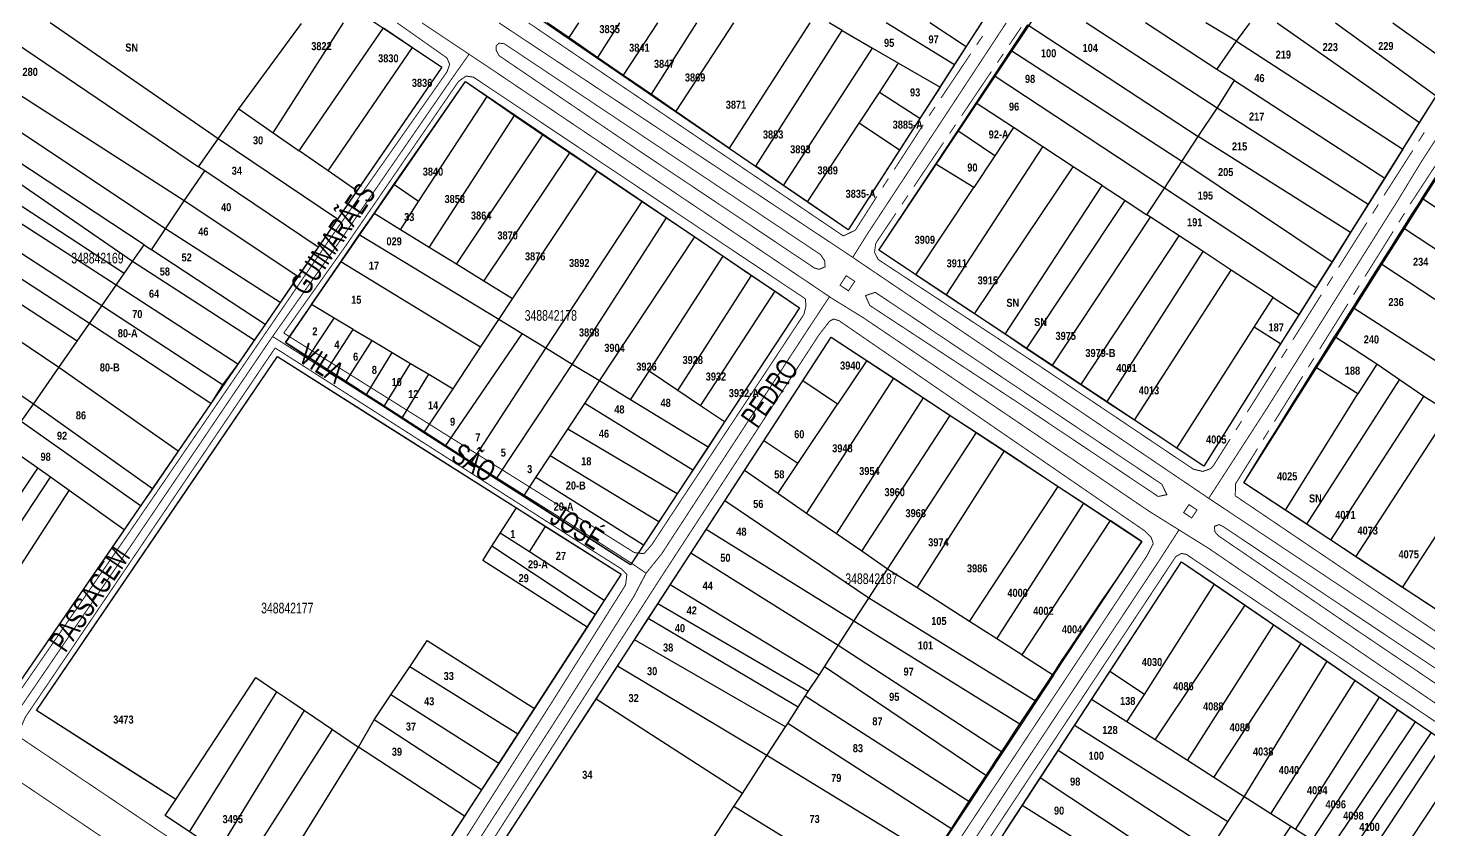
# Model space of a CAD drawing. Extents: x 203136 to 205923, y 4839890 to 4842982.
# Drawn here: x 204999.4 to 205261.9, y 4840898.2 to 4841048.4 of the extents above; entities that cross this region are included whole.
import ezdxf
from ezdxf.enums import TextEntityAlignment as Align

# ---------------------------------------------------------------- set-up
doc = ezdxf.new("R2010")
doc.units = 0
doc.header["$LTSCALE"] = 1.5
doc.header["$MEASUREMENT"] = 0
doc.linetypes.add('TRACO_13', pattern=[8, 5, -1, 1, -1])
for name, color, linetype in [('CD_MALHA_LOTES', 40, 'CONTINUOUS'), ('CD_TXT_QUADRA', 7, 'CONTINUOUS'), ('RU-QUADRAS', 210, 'CONTINUOUS'), ('SV-EIXO-RUA-N-PAV', 6, 'CONTINUOUS'), ('SV-EIXO-RUA-PAV', 20, 'CONTINUOUS'), ('SV-RUA-NAO-PAV-S-GUIA-C-GUIA', 7, 'CONTINUOUS'), ('SV-RUA-PAVIM-S-GUIA-C-GUIA', 7, 'CONTINUOUS'), ('SV-TXT-RUA-N-PAV-S-GUIA-C-GUIA', 7, 'CONTINUOUS'), ('SV-TXT-RUA-PAV-S-GUIA-C-GUIA', 7, 'CONTINUOUS'), ('Th_NmrPort', 1, 'CONTINUOUS')]:
    doc.layers.add(name, color=color, linetype=linetype)
doc.styles.add('3488-42-2D_TXTB$0$ARIAL', font='ARIAL.TTF')
doc.styles.add('ARIAL', font='ARIAL.TTF')
doc.styles.get("Standard").update_dxf_attribs({"font": 'swisscbo.ttf'})

msp = doc.modelspace()

# ---------------------------------------------------------------- linework, layer by layer
at = {"layer": 'CD_MALHA_LOTES', "linetype": 'Continuous', "flags": 128}
for points in [[(205034.98, 4841027.62), (205003.51, 4841049.36)], [(205038.88, 4841033.22), (205050.59, 4841049.25)], [(205045.28, 4841028.78), (205058.51, 4841049.34)], [(205050.19, 4841025.38), (205066, 4841048.44)], [(205066, 4841048.44), (205071.44, 4841044.76)], [(205096.65, 4841049.4), (205100.76, 4841046.58)], [(205100.76, 4841046.58), (205102.6, 4841049.34)], [(205106.13, 4841042.88), (205110.24, 4841049.34)], [(205110.96, 4841039.56), (205117.38, 4841049.34)], [(205116.18, 4841035.96), (205124.68, 4841049.34)], [(205131.54, 4841049.34), (205120.78, 4841032.79)], [(205130.82, 4841025.88), (205145.92, 4841049.34)], [(205135.74, 4841022.49), (205151.93, 4841047.91)], [(205151.93, 4841047.91), (205149.46, 4841049.34)], [(205151.93, 4841047.91), (205157.62, 4841044.62)], [(205172.99, 4841041.47), (205160.15, 4841049.34)], [(205175.19, 4841044.86), (205168.36, 4841049.34)], [(205175.19, 4841044.86), (205178.08, 4841049.34)], [(205183.55, 4841044.16), (205186.69, 4841048.98)], [(205186.69, 4841048.98), (205218.63, 4841028.08)], [(205222.17, 4841033.34), (205197.68, 4841049.34)], [(205222.12, 4841040.64), (205208.77, 4841049.34)], [(205225.81, 4841045.9), (205220.059372, 4841049.364354)], [(205225.81, 4841045.9), (205228.29, 4841049.31)], [(205233.44, 4841049.37), (205260.14, 4841030.69)], [(205263.21, 4841035.59), (205244.35, 4841049.31)], [(205255.09, 4841049.37), (205266.68, 4841041.13)], [(204995.06, 4841046.92), (205031.33, 4841022.39)], [(205100.76, 4841046.58), (205106.13, 4841042.88)], [(205222.12, 4841040.64), (205225.81, 4841045.9)], [(205225.81, 4841045.9), (205257.01, 4841025.68)], [(205055.59, 4841021.63), (205071.44, 4841044.76)], [(205071.44, 4841044.76), (205076.91, 4841041.06)], [(205106.13, 4841042.88), (205110.96, 4841039.56)], [(205140.95, 4841018.9), (205157.62, 4841044.62)], [(205157.62, 4841044.62), (205162.49, 4841041.8)], [(205172.99, 4841041.47), (205175.19, 4841044.86)], [(205180.38, 4841039.43), (205183.55, 4841044.16)], [(205215.57, 4841023.38), (205183.55, 4841044.16)], [(205028.63, 4841016.03), (204990.61, 4841040.4)], [(205076.91, 4841041.06), (205060.99, 4841017.89)], [(205158.9, 4841036.32), (205162.49, 4841041.8)], [(205162.49, 4841041.8), (205170.29, 4841037.28)], [(205170.29, 4841037.28), (205172.99, 4841041.47)], [(205225.45, 4841038.52), (205222.12, 4841040.64)], [(205067.93, 4841019.05), (205081.37, 4841038.37)], [(205081.37, 4841038.37), (205085.39, 4841035.57)], [(205110.96, 4841039.56), (205116.18, 4841035.96)], [(205170.29, 4841037.28), (205166.51, 4841031.43)], [(205177.01, 4841034.32), (205180.38, 4841039.43)], [(205212.32, 4841018.41), (205180.38, 4841039.43)], [(205222.17, 4841033.34), (205225.45, 4841038.52)], [(205225.45, 4841038.52), (205253.61, 4841020.28)], [(205025.1, 4841010.79), (204987.48, 4841035.8)], [(205072.55, 4841015.9), (205085.39, 4841035.57)], [(205085.39, 4841035.57), (205090.55, 4841031.97)], [(205116.18, 4841035.96), (205120.78, 4841032.79)], [(205155.1, 4841030.54), (205158.9, 4841036.32)], [(205166.51, 4841031.43), (205158.9, 4841036.32)], [(205260.14, 4841030.69), (205263.21, 4841035.59)], [(205034.98, 4841027.62), (205038.88, 4841033.22)], [(205038.88, 4841033.22), (205045.28, 4841028.78)], [(205120.78, 4841032.79), (205130.82, 4841025.88)], [(205173.6, 4841029.15), (205177.01, 4841034.32)], [(205184.03, 4841029.73), (205177.01, 4841034.32)], [(205218.63, 4841028.08), (205222.17, 4841033.34)], [(205250.49, 4841015.31), (205222.17, 4841033.34)], [(205021.14, 4841007.75), (204984.72, 4841031.75)], [(205074.55, 4841007.27), (205090.55, 4841031.97)], [(205090.55, 4841031.97), (205095.86, 4841028.4)], [(205145.43, 4841015.82), (205155.1, 4841030.54)], [(205162.67, 4841025.49), (205155.1, 4841030.54)], [(205166.51, 4841031.43), (205162.67, 4841025.49)], [(205184.03, 4841029.73), (205180.51, 4841024.42)], [(205189.56, 4841026.12), (205184.03, 4841029.73)], [(205257.01, 4841025.68), (205260.14, 4841030.69)], [(205018.95, 4841004.62), (204983.08, 4841029.34)], [(205031.33, 4841022.39), (205034.98, 4841027.62)], [(205057.33, 4841012.56), (205034.98, 4841027.62)], [(205045.28, 4841028.78), (205050.19, 4841025.38)], [(205079.64, 4841004.13), (205095.86, 4841028.4)], [(205095.86, 4841028.4), (205100.89, 4841025)], [(205169.47, 4841022.89), (205173.6, 4841029.15)], [(205180.51, 4841024.42), (205173.6, 4841029.15)], [(205215.57, 4841023.38), (205218.63, 4841028.08)], [(205247.21, 4841010.08), (205218.63, 4841028.08)], [(205017.4, 4841002.39), (204980.94, 4841026.21)], [(205055.59, 4841021.63), (205050.19, 4841025.38)], [(205084.75, 4841000.98), (205100.89, 4841025)], [(205100.89, 4841025), (205105.99, 4841021.57)], [(205162.67, 4841025.49), (205153.03, 4841010.58)], [(205171.41, 4840998.36), (205189.56, 4841026.12)], [(205180.51, 4841024.42), (205176.62, 4841018.54)], [(205195.23, 4841022.41), (205189.56, 4841026.12)], [(205257.01, 4841025.68), (205253.61, 4841020.28)], [(205015.87, 4841000.19), (204979.3, 4841023.8)], [(205028.63, 4841016.03), (205032.47, 4841021.63)], [(205032.47, 4841021.63), (205031.33, 4841022.39)], [(205053.73, 4841007.32), (205032.47, 4841021.63)], [(205060.99, 4841017.89), (205055.59, 4841021.63)], [(205090.14, 4840997.65), (205105.99, 4841021.57)], [(205105.99, 4841021.57), (205114.45, 4841015.87)], [(205140.95, 4841018.9), (205135.74, 4841022.49)], [(205158.8, 4841006.75), (205169.47, 4841022.89)], [(205176.62, 4841018.54), (205169.47, 4841022.89)], [(205176.73, 4840994.82), (205195.23, 4841022.41)], [(205200.63, 4841018.88), (205195.23, 4841022.41)], [(205212.32, 4841018.41), (205215.57, 4841023.38)], [(205243.73, 4841004.55), (205215.57, 4841023.38)], [(205013.17, 4840996.32), (204976.71, 4841020)], [(205064.21, 4841013.65), (205067.93, 4841019.05)], [(205072.55, 4841015.9), (205067.93, 4841019.05)], [(205145.43, 4841015.82), (205140.95, 4841018.9)], [(205182.45, 4840991.01), (205200.63, 4841018.88)], [(205200.63, 4841018.88), (205204.94, 4841016.05)], [(205253.61, 4841020.28), (205250.49, 4841015.31)], [(205260.82, 4841016.32), (205263.65, 4841020.79)], [(205010.86, 4840993.01), (204974.44, 4841016.67)], [(205060.99, 4841017.89), (205057.33, 4841012.56)], [(205165.74, 4841002.13), (205176.62, 4841018.54)], [(205209.04, 4841013.38), (205212.32, 4841018.41)], [(205240.69, 4840999.71), (205212.32, 4841018.41)], [(205257.29, 4841010.74), (205260.82, 4841016.32)], [(205288.18, 4840997.92), (205260.82, 4841016.32)], [(205025.1, 4841010.79), (205028.63, 4841016.03)], [(205049.95, 4841001.82), (205028.63, 4841016.03)], [(205061.44, 4841009.62), (205064.21, 4841013.65)], [(205069.16, 4841010.59), (205064.21, 4841013.65)], [(205069.16, 4841010.59), (205072.55, 4841015.9)], [(205096.39, 4840988.39), (205114.45, 4841015.87)], [(205114.45, 4841015.87), (205119, 4841012.81)], [(205153.03, 4841010.58), (205145.43, 4841015.82)], [(205186.49, 4840988.32), (205204.94, 4841016.05)], [(205204.94, 4841016.05), (205209.04, 4841013.38)], [(205250.49, 4841015.31), (205247.21, 4841010.08)], [(205008.6, 4840989.76), (204972.21, 4841013.4)], [(205057.33, 4841012.56), (205053.73, 4841007.32)], [(205101.36, 4840985.37), (205119, 4841012.81)], [(205119, 4841012.81), (205124.29, 4841009.24)], [(205191.3, 4840985.11), (205209.68, 4841012.96)], [(205209.68, 4841012.96), (205209.04, 4841013.38)], [(205215.07, 4841009.43), (205209.68, 4841012.96)], [(205005.14, 4840984.79), (204969.19, 4841008.97)], [(205022.48, 4841006.84), (205025.1, 4841010.79)], [(205046.64, 4840997), (205025.1, 4841010.79)], [(205057.96, 4841004.57), (205061.44, 4841009.62)], [(205087.57, 4840993.76), (205061.44, 4841009.62)], [(205074.55, 4841007.27), (205069.16, 4841010.59)], [(205106.44, 4840982.28), (205124.29, 4841009.24)], [(205124.29, 4841009.24), (205129.63, 4841005.64)], [(205196.68, 4840981.54), (205215.07, 4841009.43)], [(205219.56, 4841006.5), (205215.07, 4841009.43)], [(205247.21, 4841010.08), (205243.73, 4841004.55)], [(205253.07, 4841004.08), (205257.29, 4841010.74)], [(205284.71, 4840992.74), (205257.29, 4841010.74)], [(205018.95, 4841004.62), (205021.14, 4841007.75)], [(205021.14, 4841007.75), (205022.48, 4841006.84)], [(205043.77, 4840992.83), (205022.48, 4841006.84)], [(205053.73, 4841007.32), (205049.95, 4841001.82)], [(205079.64, 4841004.13), (205074.55, 4841007.27)], [(205165.74, 4841002.13), (205158.8, 4841006.75)], [(205201.54, 4840978.33), (205219.56, 4841006.5)], [(205224.83, 4841003.05), (205219.56, 4841006.5)], [(205017.4, 4841002.39), (205018.95, 4841004.62)], [(205041.76, 4840989.9), (205018.95, 4841004.62)], [(205052.46, 4840996.59), (205057.96, 4841004.57)], [(205084.15, 4840988.59), (205057.96, 4841004.57)], [(205084.75, 4841000.98), (205079.64, 4841004.13)], [(205115.74, 4840984.1), (205129.63, 4841005.64)], [(205129.63, 4841005.64), (205134.96, 4841002.05)], [(205243.73, 4841004.55), (205240.69, 4840999.71)], [(205247.85, 4840995.84), (205253.07, 4841004.08)], [(205280.29, 4840986.14), (205253.07, 4841004.08)], [(205000.37, 4840977.95), (204964.69, 4841002.37)], [(205015.87, 4841000.19), (205017.4, 4841002.39)], [(205049.95, 4841001.82), (205046.64, 4840997)], [(205090.14, 4840997.65), (205084.75, 4841000.98)], [(205121.12, 4840980.49), (205134.96, 4841002.05)], [(205134.96, 4841002.05), (205139.39, 4840999.07)], [(205171.41, 4840998.36), (205165.74, 4841002.13)], [(205206.7, 4840974.92), (205224.83, 4841003.05)], [(205232.72, 4840997.89), (205224.83, 4841003.05)], [(205013.17, 4840996.32), (205015.87, 4841000.19)], [(205038.68, 4840985.41), (205015.87, 4841000.19)], [(205125.39, 4840977.63), (205139.39, 4840999.07)], [(205139.39, 4840999.07), (205143.95, 4840995.99)], [(205176.73, 4840994.82), (205171.41, 4840998.36)], [(205229.16, 4840992.33), (205232.72, 4840997.89)], [(205232.72, 4840997.89), (205237.55, 4840994.73)], [(205240.69, 4840999.71), (205237.55, 4840994.73)], [(205010.86, 4840993.01), (205013.17, 4840996.32)], [(205035.79, 4840981.53), (205013.17, 4840996.32)], [(205046.64, 4840997), (205043.77, 4840992.83)], [(205052.46, 4840996.59), (205047.58, 4840989.5)], [(205056.73, 4840994.06), (205052.46, 4840996.59)], [(205087.57, 4840993.76), (205090.14, 4840997.65)], [(205143.95, 4840995.99), (205129.89, 4840974.61)], [(205244.43, 4840990.44), (205247.85, 4840995.84)], [(205269.22, 4840982.11), (205247.85, 4840995.84)], [(205008.6, 4840989.76), (205010.86, 4840993.01)], [(205033.61, 4840978.03), (205010.86, 4840993.01)], [(205043.77, 4840992.83), (205041.76, 4840989.9)], [(205051.88, 4840986.69), (205056.73, 4840994.06)], [(205060.29, 4840991.94), (205056.73, 4840994.06)], [(205084.15, 4840988.59), (205087.57, 4840993.76)], [(205091.94, 4840991.09), (205087.57, 4840993.76)], [(205182.45, 4840991.01), (205176.73, 4840994.82)], [(205237.55, 4840994.73), (205234.09, 4840989.21)], [(205055.41, 4840984.38), (205060.29, 4840991.94)], [(205060.29, 4840991.94), (205063.84, 4840989.84)], [(205077.56, 4840969.97), (205091.94, 4840991.09)], [(205096.39, 4840988.39), (205091.94, 4840991.09)], [(205144.55, 4840982.31), (205149.87, 4840990.49)], [(205149.87, 4840990.49), (205156.53, 4840986.12)], [(205186.49, 4840988.32), (205182.45, 4840991.01)], [(205214.65, 4840969.68), (205229.16, 4840992.33)], [(205234.09, 4840989.21), (205229.16, 4840992.33)], [(205240.83, 4840984.76), (205244.43, 4840990.44)], [(205252.12, 4840985.42), (205244.43, 4840990.44)], [(205005.14, 4840984.79), (205008.6, 4840989.76)], [(205041.76, 4840989.9), (205038.68, 4840985.41)], [(205047.58, 4840989.5), (205051.88, 4840986.69)], [(205058.89, 4840982.11), (205063.84, 4840989.84)], [(205062.72, 4840979.61), (205067.6, 4840987.6)], [(205063.84, 4840989.84), (205067.6, 4840987.6)], [(205067.6, 4840987.6), (205071.03, 4840985.56)], [(205079, 4840980.83), (205084.15, 4840988.59)], [(205082.39, 4840966.89), (205096.39, 4840988.39)], [(205101.36, 4840985.37), (205096.39, 4840988.39)], [(205191.3, 4840985.11), (205186.49, 4840988.32)], [(205234.09, 4840989.21), (205219.71, 4840966.33)], [(205000.37, 4840977.95), (205005.14, 4840984.79)], [(205027.51, 4840969.15), (205005.14, 4840984.79)], [(205030.99, 4840964.64), (205046.11, 4840986.83)], [(205038.68, 4840985.41), (205035.79, 4840981.53)], [(205046.11, 4840986.83), (205066.64, 4840973.84)], [(205055.41, 4840984.38), (205051.88, 4840986.69)], [(205066.06, 4840977.42), (205071.03, 4840985.56)], [(205071.03, 4840985.56), (205074.44, 4840983.53)], [(205087.11, 4840963.89), (205101.36, 4840985.37)], [(205106.44, 4840982.28), (205101.36, 4840985.37)], [(205156.53, 4840986.12), (205151.05, 4840977.9)], [(205156.53, 4840986.12), (205161.59, 4840982.79)], [(205196.68, 4840981.54), (205191.3, 4840985.11)], [(205227.17, 4840963.2), (205240.83, 4840984.76)], [(205248.53, 4840979.89), (205240.83, 4840984.76)], [(205252.12, 4840985.42), (205248.53, 4840979.89)], [(205256.39, 4840982.51), (205252.12, 4840985.42)], [(205058.89, 4840982.11), (205055.41, 4840984.38)], [(205069.43, 4840975.22), (205074.44, 4840983.53)], [(205074.44, 4840983.53), (205079, 4840980.83)], [(205103.68, 4840978.08), (205106.44, 4840982.28)], [(205112.28, 4840978.73), (205106.44, 4840982.28)], [(205112.28, 4840978.73), (205115.74, 4840984.1)], [(205121.12, 4840980.49), (205115.74, 4840984.1)], [(205137.26, 4840971.09), (205144.55, 4840982.31)], [(205151.05, 4840977.9), (205144.55, 4840982.31)], [(205145.27, 4840957.48), (205161.59, 4840982.79)], [(205161.59, 4840982.79), (205167.14, 4840979.14)], [(205238.98, 4840955.43), (205256.39, 4840982.51)], [(205260.9, 4840979.34), (205256.39, 4840982.51)], [(205035.79, 4840981.53), (205033.61, 4840978.03)], [(205062.72, 4840979.61), (205058.89, 4840982.11)], [(205066.06, 4840977.42), (205062.72, 4840979.61)], [(205073.51, 4840972.55), (205079, 4840980.83)], [(205125.39, 4840977.63), (205121.12, 4840980.49)], [(205201.54, 4840978.33), (205196.68, 4840981.54)], [(205234.99, 4840958.05), (205248.53, 4840979.89)], [(204998.1, 4840974.69), (205000.37, 4840977.95)], [(205022.66, 4840962.1), (205000.37, 4840977.95)], [(205033.61, 4840978.03), (205027.51, 4840969.15)], [(205069.43, 4840975.22), (205066.06, 4840977.42)], [(205100.51, 4840973.25), (205103.68, 4840978.08)], [(205123.95, 4840965.59), (205103.68, 4840978.08)], [(205126.79, 4840969.9), (205112.28, 4840978.73)], [(205129.89, 4840974.61), (205125.39, 4840977.63)], [(205143.64, 4840966.8), (205151.05, 4840977.9)], [(205150.87, 4840953.63), (205167.14, 4840979.14)], [(205167.14, 4840979.14), (205172.18, 4840975.83)], [(205206.7, 4840974.92), (205201.54, 4840978.33)], [(205243.53, 4840952.43), (205260.9, 4840979.34)], [(205265.73, 4840976.4), (205260.9, 4840979.34)], [(205020.44, 4840958.86), (204998.1, 4840974.69)], [(205073.51, 4840972.55), (205069.43, 4840975.22)], [(205129.89, 4840974.61), (205126.79, 4840969.9)], [(205155.62, 4840950.37), (205172.18, 4840975.83)], [(205172.18, 4840975.83), (205177.08, 4840972.61)], [(205214.65, 4840969.68), (205206.7, 4840974.92)], [(205248.2, 4840949.36), (205265.73, 4840976.4)], [(205066.64, 4840973.84), (205090.89, 4840958.49)], [(205077.56, 4840969.97), (205073.51, 4840972.55)], [(205097.22, 4840968.24), (205100.51, 4840973.25)], [(205121.01, 4840961.11), (205100.51, 4840973.25)], [(205160.45, 4840947.04), (205177.08, 4840972.61)], [(205177.08, 4840972.61), (205182.33, 4840969.16)], [(205027.51, 4840969.15), (205022.66, 4840962.1)], [(205082.39, 4840966.89), (205077.56, 4840969.97)], [(205126.79, 4840969.9), (205123.95, 4840965.59)], [(205133.63, 4840965.5), (205137.26, 4840971.09)], [(205143.64, 4840966.8), (205137.26, 4840971.09)], [(205165.95, 4840943.53), (205182.33, 4840969.16)], [(205182.33, 4840969.16), (205192.41, 4840962.53)], [(205219.71, 4840966.33), (205214.65, 4840969.68)], [(205256.94, 4840943.61), (205274.25, 4840970.2)], [(205001.18, 4840965.93), (204998.08, 4840968.13)], [(205087.11, 4840963.89), (205082.39, 4840966.89)], [(205094.55, 4840964.17), (205097.22, 4840968.24)], [(205117.57, 4840955.89), (205097.22, 4840968.24)], [(205139.89, 4840961.18), (205143.64, 4840966.8)], [(204979.63, 4840933.74), (205001.18, 4840965.93)], [(204982.28, 4840932), (205003.55, 4840964.25)], [(205003.55, 4840964.25), (205001.18, 4840965.93)], [(205007.09, 4840961.73), (205003.55, 4840964.25)], [(205004.69, 4840926.04), (205030.99, 4840964.64)], [(205092.23, 4840960.63), (205087.11, 4840963.89)], [(205092.23, 4840960.63), (205094.55, 4840964.17)], [(205114.68, 4840951.5), (205094.55, 4840964.17)], [(205123.95, 4840965.59), (205121.01, 4840961.11)], [(205129.94, 4840959.82), (205133.63, 4840965.5)], [(205139.89, 4840961.18), (205133.63, 4840965.5)], [(204986.12, 4840929.47), (205007.09, 4840961.73)], [(205017.39, 4840954.42), (205007.09, 4840961.73)], [(205022.66, 4840962.1), (205020.44, 4840958.86)], [(205145.27, 4840957.48), (205139.89, 4840961.18)], [(205175.8, 4840937.24), (205192.41, 4840962.53)], [(205192.41, 4840962.53), (205197.23, 4840959.37)], [(205234.99, 4840958.05), (205227.17, 4840963.2)], [(205020.44, 4840958.86), (205017.39, 4840954.42)], [(205112.29, 4840947.86), (205092.23, 4840960.63)], [(205121.01, 4840961.11), (205117.57, 4840955.89)], [(205126.43, 4840954.43), (205129.94, 4840959.82)], [(205156.92, 4840941.59), (205129.94, 4840959.82)], [(205180.92, 4840933.98), (205197.23, 4840959.37)], [(205197.23, 4840959.37), (205202.17, 4840956.12)], [(205087.86, 4840953.79), (205090.89, 4840958.49)], [(205090.89, 4840958.49), (205096.35, 4840955.04)], [(205117.57, 4840955.89), (205114.68, 4840951.5)], [(205150.87, 4840953.63), (205145.27, 4840957.48)], [(205202.17, 4840956.12), (205185.57, 4840931.01)], [(205208.09, 4840952.23), (205202.17, 4840956.12)], [(205238.98, 4840955.43), (205234.99, 4840958.05)], [(205017.39, 4840954.42), (204995.84, 4840923.07)], [(205086.27, 4840951.31), (205087.86, 4840953.79)], [(205093.31, 4840950.25), (205087.86, 4840953.79)], [(205093.31, 4840950.25), (205096.35, 4840955.04)], [(205096.35, 4840955.04), (205110.53, 4840946.06)], [(205123.58, 4840950.04), (205126.43, 4840954.43)], [(205154.13, 4840937.29), (205126.43, 4840954.43)], [(205155.62, 4840950.37), (205150.87, 4840953.63)], [(205243.53, 4840952.43), (205238.98, 4840955.43)], [(205084.56, 4840948.66), (205086.27, 4840951.31)], [(205105.66, 4840938.55), (205086.27, 4840951.31)], [(205114.68, 4840951.5), (205112.29, 4840947.86)], [(205191.55, 4840927.19), (205208.09, 4840952.23)], [(205248.2, 4840949.36), (205243.53, 4840952.43)], [(205104.11, 4840936.15), (205084.56, 4840948.66)], [(205107.34, 4840941.14), (205093.31, 4840950.25)], [(205119.71, 4840944.08), (205123.58, 4840950.04)], [(205151.19, 4840932.74), (205123.58, 4840950.04)], [(205160.45, 4840947.04), (205155.62, 4840950.37)], [(205202.06, 4840927.84), (205215.5, 4840948.42)], [(205215.5, 4840948.42), (205221.68, 4840944.19)], [(205256.94, 4840943.61), (205248.2, 4840949.36)], [(205110.53, 4840946.06), (205107.34, 4840941.14)], [(205156.92, 4840941.59), (205160.45, 4840947.04)], [(205165.95, 4840943.53), (205160.45, 4840947.04)], [(205117.4, 4840940.52), (205119.71, 4840944.08)], [(205147.6, 4840927.2), (205119.71, 4840944.08)], [(205175.8, 4840937.24), (205165.95, 4840943.53)], [(205208.56, 4840923.58), (205221.68, 4840944.19)], [(205221.68, 4840944.19), (205227.43, 4840940.27)], [(205262.28, 4840940.1), (205256.94, 4840943.61)], [(205107.34, 4840941.14), (205105.66, 4840938.55)], [(205115.6, 4840937.76), (205117.4, 4840940.52)], [(205145.58, 4840924.09), (205117.4, 4840940.52)], [(205154.13, 4840937.29), (205156.92, 4840941.59)], [(205188.3, 4840922.26), (205156.92, 4840941.59)], [(205210.55, 4840915.05), (205227.43, 4840940.27)], [(205227.43, 4840940.27), (205232.83, 4840936.58)], [(205105.66, 4840938.55), (205104.11, 4840936.15)], [(205113.01, 4840933.77), (205115.6, 4840937.76)], [(205143.69, 4840921.17), (205115.6, 4840937.76)], [(205104.11, 4840936.15), (205094.26, 4840920.96)], [(205151.19, 4840932.74), (205154.13, 4840937.29)], [(205185.41, 4840917.9), (205154.13, 4840937.29)], [(205180.92, 4840933.98), (205175.8, 4840937.24)], [(205216.64, 4840911.17), (205232.83, 4840936.58)], [(205232.83, 4840936.58), (205237.91, 4840933.11)], [(205070.88, 4840928.75), (205073.83, 4840933.15)], [(205073.83, 4840933.15), (205074.16, 4840933.64)], [(205074.16, 4840933.64), (205094.26, 4840920.96)], [(205109.8, 4840928.83), (205113.01, 4840933.77)], [(205141.29, 4840917.47), (205113.01, 4840933.77)], [(205148.6, 4840928.74), (205151.19, 4840932.74)], [(205181.99, 4840912.71), (205151.19, 4840932.74)], [(205185.57, 4840931.01), (205180.92, 4840933.98)], [(205221.56, 4840908.03), (205237.91, 4840933.11)], [(205237.91, 4840933.11), (205242.81, 4840929.77)], [(205185.57, 4840931.01), (205191.55, 4840927.19)], [(205227.25, 4840904.41), (205242.81, 4840929.77)], [(205242.81, 4840929.77), (205248.06, 4840926.18)], [(205067.36, 4840923.5), (205070.88, 4840928.75)], [(205091.14, 4840916.14), (205070.88, 4840928.75)], [(205105.8, 4840922.69), (205109.8, 4840928.83)], [(205137.84, 4840912.14), (205109.8, 4840928.83)], [(205145.58, 4840924.09), (205147.6, 4840927.2)], [(205147.6, 4840927.2), (205148.6, 4840928.74)], [(205179.02, 4840908.23), (205148.6, 4840928.74)], [(205191.55, 4840927.19), (205188.3, 4840922.26)], [(205198.65, 4840922.63), (205202.06, 4840927.84)], [(205208.56, 4840923.58), (205202.06, 4840927.84)], [(205000.94, 4840920.54), (205004.69, 4840926.04)], [(205032.07, 4840911.53), (205042.07, 4840926.71)], [(205042.07, 4840926.71), (205046.01, 4840924.04)], [(205232.24, 4840901.23), (205248.06, 4840926.18)], [(205248.06, 4840926.18), (205252.6, 4840923.08)], [(205029.64, 4840897.81), (205046.01, 4840924.04)], [(205046.01, 4840924.04), (205048.41, 4840922.42)], [(205048.41, 4840922.42), (205051.18, 4840920.54)], [(205064.23, 4840918.82), (205067.36, 4840923.5)], [(205087.57, 4840910.65), (205067.36, 4840923.5)], [(205088.04, 4840895.35), (205105.8, 4840922.69)], [(205133.24, 4840905.04), (205105.8, 4840922.69)], [(205143.69, 4840921.17), (205145.02, 4840923.22)], [(205145.02, 4840923.22), (205145.58, 4840924.09)], [(205175.83, 4840903.4), (205145.02, 4840923.22)], [(205188.3, 4840922.26), (205185.41, 4840917.9)], [(205195.48, 4840917.77), (205198.65, 4840922.63)], [(205205.27, 4840918.41), (205198.65, 4840922.63)], [(205205.27, 4840918.41), (205208.56, 4840923.58)], [(205236.9, 4840898.27), (205252.6, 4840923.08)], [(205252.6, 4840923.08), (205256.08, 4840920.7)], [(205015.94, 4840910.97), (205000.94, 4840920.54)], [(205035.05, 4840894.2), (205051.18, 4840920.54)], [(205051.18, 4840920.54), (205056.39, 4840917)], [(205094.26, 4840920.96), (205091.14, 4840916.14)], [(205141.72, 4840918.13), (205143.69, 4840921.17)], [(205240.03, 4840896.27), (205256.08, 4840920.7)], [(205256.08, 4840920.7), (205259.38, 4840918.45)], [(205039.83, 4840891), (205056.39, 4840917)], [(205056.39, 4840917), (205061.26, 4840913.71)], [(205061.26, 4840913.71), (205064.23, 4840918.82)], [(205084.36, 4840905.69), (205064.23, 4840918.82)], [(205137.84, 4840912.14), (205141.29, 4840917.47)], [(205141.29, 4840917.47), (205141.72, 4840918.13)], [(205172.49, 4840898.34), (205141.72, 4840918.13)], [(205185.41, 4840917.9), (205181.99, 4840912.71)], [(205192.42, 4840913.08), (205195.48, 4840917.77)], [(205224.22, 4840899.73), (205195.48, 4840917.77)], [(205210.55, 4840915.05), (205205.27, 4840918.41)], [(205243.17, 4840894.27), (205259.38, 4840918.45)], [(205259.38, 4840918.45), (205262.37, 4840916.41)], [(205091.14, 4840916.14), (205087.57, 4840910.65)], [(205216.64, 4840911.17), (205210.55, 4840915.05)], [(205246.21, 4840892.33), (205262.37, 4840916.41)], [(205251.78, 4840895.06), (205264.82, 4840914.73)], [(205027.03, 4840903.9), (205032.07, 4840911.53)], [(205045.04, 4840887.52), (205061.26, 4840913.71)], [(205081.18, 4840900.79), (205061.26, 4840913.71)], [(205133.24, 4840905.04), (205137.84, 4840912.14)], [(205169, 4840893.06), (205137.84, 4840912.14)], [(205181.99, 4840912.71), (205179.02, 4840908.23)], [(205189.05, 4840907.93), (205192.42, 4840913.08)], [(205220.86, 4840894.53), (205192.42, 4840913.08)], [(205255.99, 4840892.63), (205268.79, 4840912.02)], [(205027.03, 4840903.9), (205015.94, 4840910.97)], [(205087.57, 4840910.65), (205084.36, 4840905.69)], [(205221.56, 4840908.03), (205216.64, 4840911.17)], [(205179.02, 4840908.23), (205175.83, 4840903.4)], [(205185.67, 4840902.75), (205189.05, 4840907.93)], [(205217.38, 4840889.15), (205189.05, 4840907.93)], [(205227.25, 4840904.41), (205221.56, 4840908.03)], [(205025.08, 4840900.86), (205027.03, 4840903.9)], [(205084.36, 4840905.69), (205081.18, 4840900.79)], [(205131.64, 4840902.57), (205133.24, 4840905.04)], [(205175.83, 4840903.4), (205172.49, 4840898.34)], [(205224.22, 4840899.73), (205227.25, 4840904.41)], [(205232.24, 4840901.23), (205227.25, 4840904.41)], [(205029.64, 4840897.81), (205025.08, 4840900.86)], [(205081.18, 4840900.79), (205064.25, 4840874.68)], [(205127.82, 4840896.68), (205131.64, 4840902.57)], [(205162.66, 4840883.46), (205131.64, 4840902.57)], [(205182.62, 4840898.09), (205185.67, 4840902.75)], [(205214.46, 4840884.63), (205185.67, 4840902.75)], [(205236.03, 4840898.82), (205232.24, 4840901.23)], [(205172.49, 4840898.34), (205169, 4840893.06)], [(205220.86, 4840894.53), (205224.22, 4840899.73)], [(205232.22, 4840893.15), (205236.03, 4840898.82)], [(205236.9, 4840898.27), (205236.03, 4840898.82)], [(205240.03, 4840896.27), (205236.9, 4840898.27)]]:
    msp.add_lwpolyline(points, dxfattribs=at)
at = {"layer": 'RU-QUADRAS', "color": 6, "linetype": 'Continuous'}
for points in [[(205158.8, 4841006.75), (205240.72, 4841129.24), (205298.98, 4841090.95), (205271.82, 4841049.34), (205219.71, 4840966.33)], [(205090.7, 4841053.19), (205121.89, 4841098.86), (205141.94, 4841085.31), (205140.56, 4841083.35), (205145.94, 4841080), (205147.08, 4841081.64), (205183.04, 4841057.19), (205153.03, 4841010.58)], [(204937.03, 4840961.79), (205016.55, 4841078.45), (205037.19, 4841064.7), (205035.89, 4841062.71), (205052.23, 4841051.69), (205054.95, 4841055.71), (205076.91, 4841041.06), (204995.84, 4840923.07)], [(205047.58, 4840989.5), (205081.37, 4841038.37), (205143.95, 4840995.99), (205112.29, 4840947.86)], [(205000.94, 4840920.54), (205046.11, 4840986.83), (205110.53, 4840946.06), (205064.25, 4840874.68), (205025.08, 4840900.86), (205027.03, 4840903.9)], [(205136.87, 4840828.05), (205215.5, 4840948.42), (205273.31, 4840908.94), (205194.22, 4840788.23)]]:
    msp.add_lwpolyline(points, close=True, dxfattribs=at)
for points in [[(205227.17, 4840963.2, -0.0077699788), (205305.73, 4841085.96), (205361.76, 4841049.33), (205345.47, 4841022.66), (205283.25, 4840926.31)], [(205072.05, 4840870.75), (205149.87, 4840990.49), (205208.09, 4840952.23, 0.0109787882), (205130.07, 4840831.69)]]:
    msp.add_lwpolyline(points, format="xyb", close=True, dxfattribs=at)
at = {"layer": 'SV-EIXO-RUA-N-PAV', "const_width": 0.18}
for points in [[(205182.67, 4841049.34), (205156.591547, 4841009.718784), (205153.91222, 4841005.429274)], [(205277.33, 4841049.34), (205260.379033, 4841023.207234), (205256.062729, 4841016.095142), (205231.243982, 4840976.70887), (205220.618578, 4840960.299209)], [(205149.550001, 4840998.053243), (205145.751738, 4840992.306423), (205118.070242, 4840949.856394), (205115.181394, 4840946.274223), (205112.870315, 4840941.883174), (205099.350506, 4840920.447921), (205067.919839, 4840871.510835), (205062.29539, 4840862.616942), (205022.85381, 4840802.005151), (205019.964962, 4840796.805224)], [(205045.192704, 4840990.603445), (205066.590969, 4840977.069343), (205099.754945, 4840956.269637), (205112.292546, 4840948.238639), (205115.181394, 4840946.274223)], [(205215.043349, 4840954.382144), (205211.320418, 4840948.611627), (205183.87837, 4840907.287131), (205159.808285, 4840870.482501), (205145.100782, 4840847.2016), (205127.898274, 4840820.016767)]]:
    msp.add_lwpolyline(points, dxfattribs=at)
at = {"layer": 'SV-EIXO-RUA-PAV', "const_width": 0.18}
for points in [[(205546.167555, 4840539.8707), (205515.88897, 4840558.876335), (205496.610849, 4840570.783379), (205487.852371, 4840576.846941), (205483.809996, 4840584.594826), (205425.757006, 4840623.109672), (205267.742374, 4840727.015517), (205209.564034, 4840766.713678), (205194.506111, 4840775.611542), (205064.118185, 4840862.536826), (204928.596875, 4840953.911043), (204901.903284, 4840971.70677), (204782.19, 4841049.35)], [(205073.2, 4841049.34), (205085.533573, 4841041.12189), (205113.253451, 4841022.473973), (205150.099903, 4840997.683263), (205155.938438, 4840994.087555), (205183.274152, 4840975.629794), (205209.515317, 4840957.825041), (205220.698467, 4840950.860097), (205274.920673, 4840913.840876), (205295.037468, 4840901.068308), (205349.800796, 4840864.271392), (205406.557957, 4840826.588268), (205464.274, 4840788.350391), (205470.500627, 4840784.518621), (205522.149701, 4840749.633543), (205622.893335, 4840682.577559), (205628.902636, 4840678.588572)], [(205087.63, 4841049.34), (205153.018287, 4841006.021505), (205220.207978, 4840960.57178), (205354.030769, 4840871.451915), (205468.265428, 4840795.215647), (205526.988437, 4840756.29116), (205626.725105, 4840689.602471), (205635.953783, 4840683.383352)], [(205082.03392, 4841043.503599), (205078.769438, 4841038.87555), (205057.665181, 4841008.302716), (205045.396039, 4840990.899205), (205043.929077, 4840988.765442), (205019.324113, 4840952.424778), (204997.319675, 4840920.218281), (204992.485874, 4840910.834369)]]:
    msp.add_lwpolyline(points, dxfattribs=at)
at = {"layer": 'SV-RUA-NAO-PAV-S-GUIA-C-GUIA', "const_width": 0.18}
for points in [[(205183.235569, 4841045.205756), (205185.47005, 4841048.52345)], [(205177.138297, 4841045.227565), (205178.253304, 4841046.887914)], [(205170.448258, 4841035.265468), (205176.023291, 4841043.567215)], [(205181.001088, 4841041.888062), (205182.118328, 4841043.546909)], [(205174.297644, 4841031.93498), (205179.883847, 4841040.229215)], [(205168.218245, 4841031.944769), (205169.333251, 4841033.605118)], [(205161.690206, 4841021.875841), (205167.125253, 4841030.269902)], [(205172.063163, 4841028.617286), (205173.180404, 4841030.276133)], [(205165.35972, 4841018.664203), (205170.945923, 4841026.958439)], [(205259.939082, 4841027.147371), (205261.016523, 4841028.83234)], [(205253.93, 4841017.75), (205258.861641, 4841025.462402)], [(205258.37, 4841015.39), (205263.842537, 4841023.759037)], [(205159.516187, 4841018.518216), (205160.603196, 4841020.197029)], [(205154.39, 4841010.51), (205158.434985, 4841016.835667)], [(205163.125239, 4841015.346509), (205164.242479, 4841017.005356)], [(205253.478228, 4841017.035146), (205253.93, 4841017.75)], [(205158.44, 4841008.39), (205162.007998, 4841013.687662)], [(205251.341291, 4841013.6538), (205252.409759, 4841015.344473)], [(205256.250132, 4841011.997305), (205257.309926, 4841013.693429)], [(205258.36972, 4841015.389553), (205258.37, 4841015.39)], [(205244.93048, 4841003.509762), (205250.272822, 4841011.963127)], [(205152.14, 4841009.44), (205153.946166, 4841010.298932)], [(205153.946166, 4841010.298932), (205154.39, 4841010.51)], [(205154.39, 4841010.51), (205154.3901, 4841010.5101)], [(205158.216372, 4841007.987615), (205158.44, 4841008.39)], [(205249.891368, 4841001.82056), (205255.190338, 4841010.301181)], [(205157.987319, 4841006.356196), (205158.19517, 4841007.836609)], [(205158.219768, 4841005.907798), (205157.987319, 4841006.356196)], [(205158.19517, 4841007.836609), (205158.216372, 4841007.987615)], [(205158.68, 4841005.02), (205158.219768, 4841005.907798)], [(205242.793543, 4841000.128417), (205243.862012, 4841001.819089)], [(205236.382732, 4840989.984379), (205241.725075, 4840998.437744)], [(205247.77178, 4840998.428312), (205248.831574, 4841000.124436)], [(205241.413016, 4840988.251568), (205246.711986, 4840996.732188)], [(205234.245795, 4840986.603033), (205235.314264, 4840988.293706)], [(205227.834984, 4840976.458995), (205233.177327, 4840984.91236)], [(205239.293428, 4840984.85932), (205240.353222, 4840986.555444)], [(205232.934664, 4840974.682576), (205238.233634, 4840983.163196)], [(205225.698047, 4840973.077649), (205226.766516, 4840974.768322)], [(205230.815076, 4840971.290328), (205231.87487, 4840972.986452)], [(205221.44, 4840966.34), (205224.629579, 4840971.386976)], [(205225.66, 4840963.04), (205229.755282, 4840969.594204)], [(205220.98634, 4840965.852703), (205221.419814, 4840966.318317)], [(205221.419814, 4840966.318317), (205221.44, 4840966.34)], [(205217.76, 4840965.74), (205218.733923, 4840965.51312)], [(205218.733923, 4840965.51312), (205219.52, 4840965.33)], [(205219.52, 4840965.33), (205220.64362, 4840965.730535)], [(205220.64362, 4840965.730535), (205220.98634, 4840965.852703)], [(205225.58, 4840960.77), (205225.650441, 4840962.768759)], [(205225.650441, 4840962.768759), (205225.66, 4840963.04)], [(205225.66, 4840963.04), (205225.6601, 4840963.0401)]]:
    msp.add_lwpolyline(points, dxfattribs=at)
at = {"layer": 'SV-RUA-NAO-PAV-S-GUIA-C-GUIA', "linetype": 'TRACO_13', "const_width": 0.18}
for points in [[(205145.02, 4840997.67), (205145.15, 4840996.36), (205144.76, 4840994.76), (205119.84, 4840957.06), (205116.26, 4840951.61), (205114.77, 4840949.92), (205112.99, 4840950.13), (205047.33, 4840991.22)], [(205151.33, 4840993.57), (205150.33, 4840993.87), (205149.56, 4840993.47), (205147.56, 4840990.88), (205117.25, 4840944.37), (205100.99, 4840919.03), (205069.8, 4840870.24), (205069.62, 4840868.8), (205069.85, 4840867.55)], [(205045.67, 4840988.46), (205104.27, 4840951.05), (205110.61, 4840947.05), (205111.59, 4840946.04), (205111.33, 4840944.05), (205097.36, 4840921.83), (205073.8, 4840884.78), (205065.96, 4840872.73), (205064.47, 4840871.69), (205063.6, 4840871.34)], [(205210.24, 4840951.84), (205209.03, 4840949.51), (205157.1, 4840870.94), (205131.18, 4840829.51)], [(205214.46, 4840949.4), (205163.59, 4840872.6), (205134.94, 4840827.29)]]:
    msp.add_lwpolyline(points, dxfattribs=at)
at = {"layer": 'SV-RUA-PAVIM-S-GUIA-C-GUIA', "linetype": 'Continuous', "const_width": 0.18}
for points in [[(204991.37, 4841049.35), (204932.51, 4840961.05), (204932.45, 4840960.74), (204932.73, 4840958.74), (204933.26, 4840958.1), (204991.07, 4840919.45), (204992.93, 4840918.66), (204994.41, 4840919.24), (205018.22, 4840953.75), (205056.15, 4841009.19), (205077.89, 4841040.2), (205078.38, 4841041.57), (205077.87, 4841042.77), (205068.53, 4841049.34)], [(205093.16, 4841049.34), (205152.14, 4841009.44)], [(205145.02, 4840997.67), (205082.86, 4841039.16), (205081.46, 4841039.39), (205080.04, 4841038.39), (205058.88, 4841007.57), (205047.35, 4840991.34), (205047.33, 4840991.22)], [(205158.68, 4841005.02), (205188.54, 4840985.34), (205217.76, 4840965.74)], [(205210.24, 4840951.84), (205209.81, 4840952.99), (205208.72, 4840954.13), (205151.33, 4840993.57)], [(205045.67, 4840988.46), (204998.83, 4840919.27), (204997.81, 4840916.88), (204997.81, 4840916.2), (204998.16, 4840915.33), (204999.9, 4840914.14), (205063.6, 4840871.34)], [(205134.94, 4840827.29), (205134.45, 4840825.34), (205135.21, 4840823.59), (205192, 4840785.56), (205194.18, 4840785.66), (205195.12, 4840786.63), (205232.56, 4840843.99), (205274.09, 4840907.97), (205274.25, 4840910.34), (205272.9, 4840911.88), (205216.43, 4840949.79), (205215.5, 4840949.98), (205214.46, 4840949.4)]]:
    msp.add_lwpolyline(points, dxfattribs=at)
at = {"layer": 'SV-RUA-PAVIM-S-GUIA-C-GUIA', "linetype": 'Continuous', "const_width": 0.18, "flags": 128}
for points in [[(205114.17, 4841025.19), (205146.78, 4841003.4), (205147.63, 4841003.18), (205148.73, 4841003.65), (205148.64, 4841004.8), (205147.89, 4841005.93), (205088.62, 4841045.43), (205087.63, 4841045.54), (205087.06, 4841045), (205087.1, 4841044.21), (205087.62, 4841043.21)], [(205151.52, 4841000.21), (205153.11, 4840999.16), (205154.28, 4841000.93), (205152.69, 4841001.99)], [(205215.92, 4840957.62), (205217.43, 4840956.62), (205218.42, 4840958.11), (205216.92, 4840959.12)], [(205247.35, 4840936.27), (205277.27, 4840916.07), (205278.72, 4840915.42), (205279.99, 4840915.67), (205279.74, 4840917.03), (205278.95, 4840917.88), (205223.36, 4840954.98), (205222.58, 4840955.37), (205221.68, 4840955.06), (205221.77, 4840954.03), (205222.43, 4840953.28)]]:
    msp.add_lwpolyline(points, close=True, dxfattribs=at)
at = {"layer": 'SV-RUA-PAVIM-S-GUIA-C-GUIA', "const_width": 0.18}
for points in [[(205158.14, 4840998.87), (205156.29, 4840998.26), (205157.11, 4840996.41)], [(205211.81, 4840962.95), (205158.14, 4840998.87)], [(205157.11, 4840996.41), (205184.85, 4840978.23)], [(205184.85, 4840978.23), (205211.14, 4840960.64)], [(205211.14, 4840960.64), (205212.78, 4840960.98), (205211.81, 4840962.95)], [(205225.58, 4840960.77), (205279.23, 4840924.5)]]:
    msp.add_lwpolyline(points, dxfattribs=at)

# ---------------------------------------------------------------- texts
at = {"layer": 'CD_TXT_QUADRA', "linetype": 'Continuous', "style": 'ARIAL', "width": 0.7}
for s, p in [('348842169', (205007.473725, 4841004.286893, 13.82)), ('348842178', (205092.44, 4840993.55)), ('348842187', (205152.518032, 4840944.239152)), ('348842177', (205043.05, 4840938.74))]:
    msp.add_text(s, height=2, dxfattribs=at).set_placement(p)
at = {"layer": 'SV-TXT-RUA-N-PAV-S-GUIA-C-GUIA', "width": 0.7}
for s, rotation, style, p in [('VILA', 328, '3488-42-2D_TXTB$0$ARIAL', (205049.69922, 4840986.108245)), ('VILA', 328, 'ARIAL', (205049.7, 4840986.11)), ('PEDRO', 55, 'ARIAL', (205135.99, 4840973.22)), ('SÃO', 328, '3488-42-2D_TXTB$0$ARIAL', (205078.358813, 4840967.47951)), ('SÃO', 328, 'ARIAL', (205078.36, 4840967.48)), ('JOSÉ', 328, '3488-42-2D_TXTB$0$ARIAL', (205096.857277, 4840955.885402)), ('JOSÉ', 328, 'ARIAL', (205096.86, 4840955.89))]:
    msp.add_text(s, height=4, rotation=rotation, dxfattribs=dict(at, style=style)).set_placement(p)
at = {"layer": 'SV-TXT-RUA-PAV-S-GUIA-C-GUIA', "width": 0.7}
for s, style, p in [('GUIMARÃES', '3488-42-2D_TXTB$0$ARIAL', (205051.578842, 4840998.000115)), ('GUIMARÃES', 'ARIAL', (205051.58, 4840998)), ('PASSAGEM', '3488-42-2D_TXTB$0$ARIAL', (205006.387255, 4840931.23319)), ('PASSAGEM', 'ARIAL', (205006.39, 4840931.23))]:
    msp.add_text(s, height=4, rotation=56, dxfattribs=dict(at, style=style)).set_placement(p)
at = {"layer": 'Th_NmrPort', "color": 1}
for s, p in [('3835', (205106.438086, 4841048.174422)), ('SN', (205017.594422, 4841044.721914)), ('3822', (205052.440793, 4841044.986534)), ('3841', (205112.008086, 4841044.694422)), ('95', (205159.775574, 4841045.60519)), ('97', (205168.09919, 4841046.251565)), ('104', (205196.984482, 4841044.663568)), ('223', (205241.964422, 4841044.811914)), ('229', (205252.374422, 4841045.011914)), ('3830', (205064.970793, 4841042.706534)), ('100', (205189.184482, 4841043.653568)), ('219', (205233.164422, 4841043.401914)), ('1280', (204997.374422, 4841040.171914)), ('3847', (205116.658086, 4841041.674422)), ('3869', (205122.458086, 4841039.124422)), ('3836', (205071.291914, 4841038.115578)), ('98', (205186.184482, 4841038.853568)), ('46', (205229.164422, 4841039.001914)), ('3871', (205130.118086, 4841034.014422)), ('93', (205164.645574, 4841036.32519)), ('96', (205183.184482, 4841033.653568)), ('217', (205228.164422, 4841031.801914)), ('3885-A', (205161.395574, 4841030.28519)), ('30', (205041.514422, 4841027.351914)), ('3883', (205137.078086, 4841028.444422)), ('92-A', (205179.384482, 4841028.453568)), ('215', (205224.964422, 4841026.201914)), ('3893', (205142.188086, 4841025.664422)), ('34', (205037.534422, 4841021.651914)), ('3840', (205073.338086, 4841021.484422)), ('3889', (205147.298086, 4841021.714422)), ('90', (205175.384482, 4841022.253568)), ('205', (205222.364422, 4841021.401914)), ('3858', (205077.416432, 4841016.354482)), ('3835-A', (205152.576432, 4841017.334482)), ('195', (205218.564422, 4841017.001914)), ('40', (205035.534422, 4841014.821914)), ('33', (205069.843636, 4841012.975738)), ('3864', (205082.366432, 4841013.254482)), ('46', (205031.264422, 4841010.261914)), ('191', (205216.564422, 4841012.001914)), ('029', (205066.533636, 4841008.425738)), ('3870', (205087.326432, 4841009.534482)), ('3909', (205165.506432, 4841008.724482)), ('52', (205028.134422, 4841005.421914)), ('3876', (205092.486432, 4841005.614482)), ('58', (205024.044422, 4841002.771914)), ('17', (205063.233636, 4841003.885738)), ('3892', (205100.746432, 4841004.374482)), ('3911', (205171.506432, 4841004.314482)), ('234', (205258.904482, 4841004.593568)), ('3915', (205177.306432, 4841001.114482)), ('64', (205022.024422, 4840998.611914)), ('15', (205059.923636, 4840997.485738)), ('70', (205018.884422, 4840994.801914)), ('SN', (205182.706432, 4840996.914482)), ('236', (205254.284482, 4840997.053568)), ('SN', (205187.906432, 4840993.314482)), ('187', (205231.828409, 4840992.308125)), ('80-A', (205016.184422, 4840991.211914)), ('2', (205052.636432, 4840991.574482)), ('3898', (205102.606432, 4840991.364482)), ('3975', (205191.906432, 4840990.714482)), ('240', (205249.664482, 4840990.053568)), ('4', (205056.766432, 4840989.094482)), ('6', (205060.276432, 4840986.824482)), ('3904', (205107.356432, 4840988.474482)), ('3979-B', (205197.506432, 4840987.514482)), ('80-B', (205012.814422, 4840984.811914)), ('8', (205063.786432, 4840984.344482)), ('3926', (205113.346432, 4840984.964482)), ('3928', (205122.016432, 4840986.204482)), ('3940', (205151.53978, 4840985.161621)), ('4001', (205203.306432, 4840984.714482)), ('188', (205246.124482, 4840984.203568)), ('10', (205067.496432, 4840982.074482)), ('3932', (205126.356432, 4840983.104482)), ('12', (205070.596432, 4840979.804482)), ('3932-A', (205130.686432, 4840980.004482)), ('4013', (205207.506432, 4840980.514482)), ('14', (205074.316432, 4840977.734482)), ('48', (205109.224422, 4840976.941914)), ('48', (205117.894422, 4840978.181914)), ('86', (205008.324422, 4840975.831914)), ('9', (205078.446432, 4840974.644482)), ('92', (205004.781621, 4840972.02022)), ('7', (205083.196432, 4840971.744482)), ('46', (205106.334422, 4840972.391914)), ('60', (205142.92978, 4840972.301621)), ('4005', (205220.116432, 4840971.314482)), ('5', (205087.946432, 4840968.854482)), ('3948', (205150.064262, 4840969.663636)), ('98', (205001.704422, 4840968.081914)), ('3', (205092.896432, 4840965.764482)), ('18', (205103.024422, 4840967.231914)), ('58', (205139.193636, 4840964.775738)), ('3954', (205155.114262, 4840965.403636)), ('4025', (205233.404262, 4840964.423636)), ('20-B', (205100.134422, 4840962.691914)), ('3960', (205159.854262, 4840961.453636)), ('20-A', (205097.864422, 4840958.761914)), ('56', (205135.253636, 4840959.255738)), ('SN', (205239.414262, 4840960.273636)), ('3968', (205163.794262, 4840957.513636)), ('4071', (205244.334262, 4840957.193636)), ('1', (205089.735738, 4840953.596364)), ('48', (205132.093636, 4840954.045738)), ('4073', (205248.494262, 4840954.263636)), ('3974', (205168.054262, 4840952.063636)), ('29-A', (205093.054422, 4840947.941914)), ('27', (205098.264422, 4840949.521914)), ('50', (205129.093636, 4840949.155738)), ('4075', (205256.184262, 4840949.803636)), ('29', (205091.294422, 4840945.341914)), ('3986', (205175.314262, 4840947.173636)), ('44', (205125.783636, 4840943.945738)), ('4000', (205182.894262, 4840942.593636)), ('42', (205122.783636, 4840939.285738)), ('105', (205168.623636, 4840937.315738)), ('4002', (205187.728086, 4840939.224422)), ('40', (205120.573636, 4840935.975738)), ('4004', (205193.098086, 4840935.754422)), ('38', (205118.363636, 4840932.345738)), ('101', (205166.103636, 4840932.735738)), ('4030', (205208.074262, 4840929.633636)), ('33', (205077.254422, 4840927.011914)), ('30', (205115.363636, 4840927.925738)), ('97', (205163.423636, 4840927.845738)), ('4086', (205213.964262, 4840925.103636)), ('43', (205073.574422, 4840922.281914)), ('32', (205111.893636, 4840922.875738)), ('95', (205160.733636, 4840923.115738)), ('138', (205204.003636, 4840922.335738)), ('4088', (205219.554262, 4840921.323636)), ('3473', (205015.326432, 4840918.864482)), ('87', (205157.583636, 4840918.535738)), ('37', (205070.164422, 4840917.551914)), ('128', (205200.683636, 4840916.905738)), ('4089', (205224.534262, 4840917.403636)), ('83', (205153.923636, 4840913.495738)), ('39', (205067.534422, 4840912.831914)), ('100', (205198.113636, 4840912.075738)), ('4038', (205228.914262, 4840912.873636)), ('34', (205103.213636, 4840908.515738)), ('79', (205149.863636, 4840907.935738)), ('4040', (205233.744262, 4840909.393636)), ('98', (205194.643636, 4840907.235738)), ('4094', (205239.034262, 4840905.623636)), ('4096', (205242.504262, 4840902.983636)), ('3495', (205035.816432, 4840900.214482)), ('73', (205145.803636, 4840900.245738)), ('90', (205191.623636, 4840901.805738)), ('4098', (205245.824262, 4840900.863636)), ('4100', (205248.844262, 4840898.753636))]:
    msp.add_text(s, height=1.5, dxfattribs=at).set_placement(p, align=Align.MIDDLE_LEFT)

doc.saveas('drawing.dxf')
